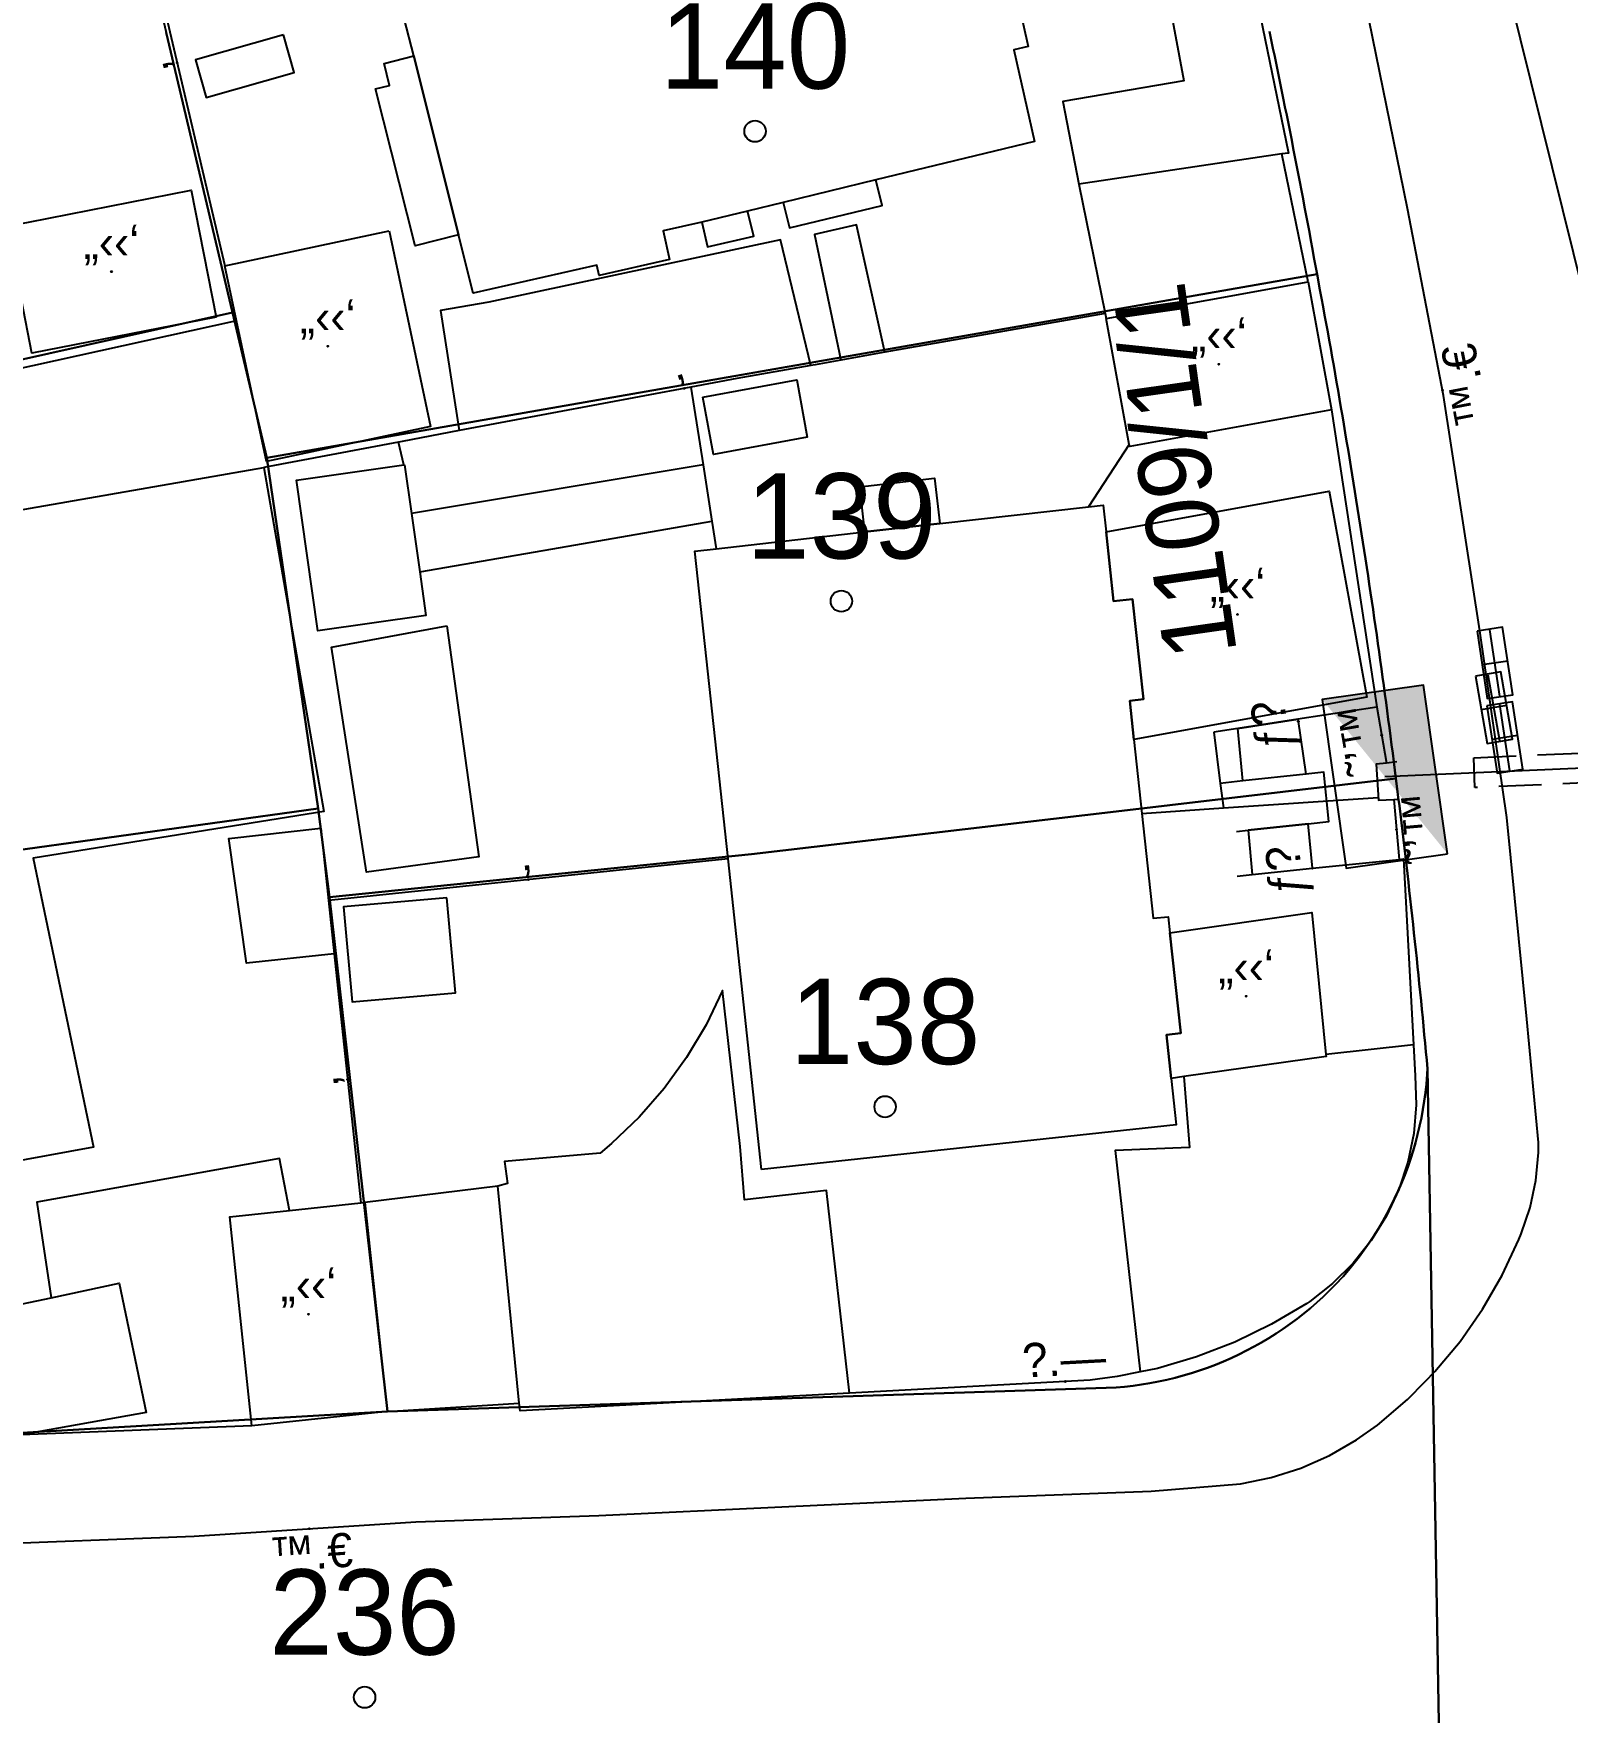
# Model space of a CAD drawing. Header units: metres. Extents: x 218299 to 220222, y 572714 to 574340.
# Drawn here: x 219019.54 to 219055.5, y 573618.5 to 573657.87 of the extents above; entities that cross this region are included whole.
import ezdxf
from ezdxf.enums import TextEntityAlignment as Align

# ---------------------------------------------------------------- set-up
doc = ezdxf.new("R2010")
doc.units = ezdxf.units.M
doc.header["$MEASUREMENT"] = 0
doc.linetypes.add('DASH15', pattern=[1.5, 1, -0.5])
for name, color, linetype in [('1602', 44, 'Continuous'), ('1603', 44, 'Continuous'), ('6151', 102, 'CABLEUNDEXIST03'), ('6261', 7, 'Continuous'), ('6701', 7, 'DASH15'), ('A_POINTS', 2, 'Continuous'), ('M2200', 253, 'Continuous'), ('M2207', 253, 'Continuous'), ('M2401', 7, 'Continuous'), ('M2404', 7, 'Continuous'), ('M2407', 253, 'Continuous'), ('M2408', 253, 'Continuous'), ('M2412', 253, 'Continuous'), ('M2420', 253, 'Continuous'), ('M2601', 253, 'Continuous'), ('M2602', 253, 'Continuous'), ('M2605', 253, 'Continuous'), ('M2612', 253, 'Continuous'), ('M4903', 253, 'Continuous')]:
    doc.layers.add(name, color=color, linetype=linetype)
doc.styles.add('HEBTXT', font='HEBTXT')
doc.styles.add('MAVAT_HEBTXT', font='HEBTXT')
doc.linetypes.add('CABLEUNDEXIST03', pattern='A,3.5,[222,elecad.shx,S=0.01,R=0,X=0,Y=0],1.5', length=5)

# ---------------------------------------------------------------- blocks, each defined once
blk = doc.blocks.new('6261')
blk.add_lwpolyline([(-2, -1.2), (2, -1.2), (2, 1.2), (-2, 1.2)], close=True)
at = {"color": 0}
blk.add_solid([(2, 1.2), (-2, -1.2), (2, -1.2)], dxfattribs=at)
at = {"color": 0, "style": 'HEBTXT'}
blk.add_attdef('PIL_NAME', (2.689, 2.418), '', height=1.7, dxfattribs=at)
at = {"style": 'HEBTXT'}
blk.add_attdef('CAMUT_MONIM', (2.489, 0.218), '', height=1.7, dxfattribs=at)
at = {"color": 0, "style": 'HEBTXT', "flags": 1}
for tag, p in [('TYPE', (2.585, -1.773)), ('MAP_TYPE', (2.689, -3.782))]:
    blk.add_attdef(tag, p, '', height=1.7, dxfattribs=at)
blk = doc.blocks.new('1603')
at = {"layer": 'A_POINTS'}
blk.add_circle((0, 0), 0.25, dxfattribs=at)
at = {"color": 0, "style": 'HEBTXT'}
blk.add_attdef('PARCEL_NUM', text='', height=2, dxfattribs=at).set_placement((0, 1), align=Align.CENTER)
at = {"color": 0, "style": 'HEBTXT', "flags": 1}
blk.add_attdef('LOT_NUM', text='', height=2, dxfattribs=at).set_placement((0, -2.5), align=Align.CENTER)
blk = doc.blocks.new('M2404')
blk.add_circle((0, 0), 0.025)
at = {"style": 'MAVAT_HEBTXT'}
blk.add_attdef('NAME', text='', height=0.8, dxfattribs=at).set_placement((0, 1.592), align=Align.MIDDLE)
blk = doc.blocks.new('M2601')
blk.add_circle((0, 0), 0.025)
at = {"style": 'MAVAT_HEBTXT'}
blk.add_attdef('NAME', text='', height=0.8, dxfattribs=at).set_placement((0, 1.592), align=Align.MIDDLE)
blk = doc.blocks.new('M2605')
blk.add_circle((0, 0), 0.025)
at = {"style": 'MAVAT_HEBTXT'}
blk.add_attdef('NAME', text='', height=0.8, dxfattribs=at).set_placement((0, 1.592), align=Align.MIDDLE)
blk = doc.blocks.new('M2612')
blk.add_circle((0, 0), 0.025)
at = {"style": 'MAVAT_HEBTXT'}
blk.add_attdef('NAME', text='', height=0.8, dxfattribs=at).set_placement((0, 1.592), align=Align.MIDDLE)
blk = doc.blocks.new('M2207')
blk.add_circle((0, 0), 0.025)
at = {"style": 'MAVAT_HEBTXT'}
blk.add_attdef('NAME', text='', height=0.8, dxfattribs=at).set_placement((0, 1.592), align=Align.MIDDLE)
blk = doc.blocks.new('M2412')
blk.add_circle((0, 0), 0.025)
at = {"style": 'MAVAT_HEBTXT'}
blk.add_attdef('NAME', text='', height=0.8, dxfattribs=at).set_placement((0, 1.592), align=Align.MIDDLE)
blk = doc.blocks.new('M4903')
blk.add_lwpolyline([(-1.602, -0.586), (1.602, -0.586), (1.602, 0.625), (-1.602, 0.625)], close=True)
for points in [[(-1.57, 0), (1.57, 0)], [(0, 0.625), (0, -0.586)]]:
    blk.add_lwpolyline(points)
at = {"style": 'MAVAT_HEBTXT', "flags": 1}
for tag, p in [('MARK', (0, 1.875)), ('IL', (0, -6.973))]:
    blk.add_attdef(tag, text='', height=0.8, dxfattribs=at).set_placement(p, align=Align.MIDDLE)
at = {"style": 'MAVAT_HEBTXT'}
for tag, p in [('HEIGHT', (0, -1.837)), ('NAME', (0, -4.405))]:
    blk.add_attdef(tag, text='', height=0.8, dxfattribs=at).set_placement(p, align=Align.MIDDLE)
blk = doc.blocks.new('111')
at = {"layer": 'M2200'}
for points in [[(219042.317, 573659.983, 580.665), (219042.86, 573657.568, 580.665), (219042.523, 573657.492, 580.665), (219043.006, 573655.343, 580.785), (219039.285, 573654.441, 581.031), (219037.113, 573653.914, 581.174), (219036.274, 573653.71, 581.23), (219035.21, 573653.452, 581.3), (219034.299, 573653.247, 580.905), (219034.451, 573652.571, 580.665), (219032.801, 573652.201, 580.665), (219032.748, 573652.44, 580.905), (219029.847, 573651.788, 580.905), (219029.504, 573653.152, 580.905), (219028.451, 573657.348, 580.905), (219028.231, 573658.223, 580.905)], [(219014.841, 573645.936, 581.865), (219024.937, 573647.696, 581.386), (219024.937, 573647.696, 581.385), (219024.937, 573647.696, 581.385), (219026.347, 573639.625, 581.505), (219019.528, 573638.535, 581.745), (219020.942, 573631.755, 581.385), (219016.669, 573630.978, 581.305)]]:
    blk.add_polyline3d(points, dxfattribs=at)
blk.add_polyline3d([(219036.609, 573631.235, 580.425), (219035.823, 573638.52, 580.425), (219035.044, 573645.738, 580.425), (219035.542, 573645.791, 580.632), (219039.031, 573646.184, 580.602), (219040.783, 573646.381, 580.587), (219044.268, 573646.773, 580.558), (219044.619, 573646.81, 580.425), (219044.686, 573646.19, 580.425), (219044.861, 573644.565, 580.425), (219044.861, 573644.565, 580.425), (219045.305, 573644.612, 580.425), (219045.305, 573644.612, 580.425), (219045.559, 573642.261, 580.425), (219045.559, 573642.261, 580.425), (219045.237, 573642.226, 580.425), (219045.237, 573642.226, 580.425), (219045.335, 573641.317, 580.425), (219045.522, 573639.582, 580.425), (219045.787, 573637.124, 580.425), (219046.141, 573637.162, 580.425), (219046.182, 573636.783, 580.425), (219046.436, 573634.429, 580.425), (219046.436, 573634.429, 580.425), (219046.098, 573634.393, 580.425), (219046.098, 573634.393, 580.425), (219046.098, 573634.393, 580.425), (219046.209, 573633.369, 580.425), (219046.326, 573632.283, 580.425)], close=True, dxfattribs=at)
at = {"layer": 'M2207'}
for points in [[(219025.399, 573657.846, 580.305), (219023.335, 573657.261, 580.305), (219023.586, 573656.376, 580.665), (219025.65, 573656.961, 580.665), (219025.399, 573657.846, 580.305)], [(219028.451, 573657.348, 580.732), (219029.504, 573653.152, 580.732), (219028.482, 573652.896, 580.552), (219027.558, 573656.574, 580.552), (219027.886, 573656.656, 580.912), (219027.756, 573657.174, 580.912)], [(219039.285, 573654.441, 580.822), (219037.113, 573653.914, 580.822), (219037.258, 573653.314, 580.822), (219039.431, 573653.841, 580.822), (219039.285, 573654.441, 580.822)], [(219023.817, 573651.226, 581.385), (219019.501, 573650.378, 581.385), (219019.01, 573652.876, 580.982), (219018.916, 573653.353, 580.905), (219019.419, 573653.452, 580.905), (219023.232, 573654.201, 580.905), (219023.817, 573651.226, 581.385)], [(219035.21, 573653.452, 580.425), (219035.34, 573652.874, 580.425), (219036.429, 573653.119, 580.185), (219036.274, 573653.71, 580.27)], [(219027.872, 573653.244, 580.665), (219028.847, 573648.656, 581.145), (219025, 573647.838, 581.385), (219024.299, 573651.135, 581.212), (219024.025, 573652.426, 581.145), (219024.025, 573652.426, 581.145)], [(219044.688, 573651.188, 579.225), (219044.688, 573651.188, 579.225), (219049.423, 573652.053, 578.985), (219049.423, 573652.053, 578.985), (219049.972, 573649.05, 579.105), (219049.972, 573649.05, 579.105), (219045.237, 573648.185, 579.225), (219045.228, 573648.237, 579.225)], [(219035.231, 573649.347, 579.705), (219037.43, 573649.755, 579.705), (219037.679, 573648.411, 579.705), (219035.48, 573648.003, 579.705), (219035.231, 573649.347, 579.705)], [(219028.236, 573647.761, 580.065), (219028.399, 573646.617, 580.065), (219028.593, 573645.253, 580.065), (219028.739, 573644.227, 580.065), (219026.207, 573643.866, 580.065), (219025.703, 573647.401, 580.065), (219028.219, 573647.759, 580.065), (219028.236, 573647.761, 580.065)], [(219040.783, 573646.381, 580.223), (219039.031, 573646.184, 580.313), (219038.912, 573647.246, 580.043), (219040.664, 573647.443, 580.043)], [(219044.686, 573646.19, 580.305), (219049.917, 573647.139, 580.305), (219050.794, 573642.308, 580.305), (219045.335, 573641.317, 580.305), (219045.237, 573642.226, 580.305), (219045.559, 573642.261, 580.305), (219045.305, 573644.612, 580.305), (219044.861, 573644.565, 580.305), (219044.686, 573646.19, 580.305)], [(219029.226, 573643.984, 579.345), (219029.975, 573638.566, 579.345), (219027.346, 573638.202, 579.345), (219026.526, 573643.48, 579.345), (219029.226, 573643.984, 579.345)], [(219026.275, 573639.24, 580.665), (219026.453, 573637.544, 580.665), (219026.585, 573636.289, 580.665), (219026.585, 573636.289, 580.665), (219026.585, 573636.289, 580.665), (219024.532, 573636.073, 580.905), (219024.118, 573638.998, 580.905)], [(219029.231, 573637.604, 580.305), (219026.808, 573637.391, 580.305), (219027.005, 573635.161, 580.065), (219029.427, 573635.375, 580.065), (219029.231, 573637.604, 580.305)], [(219046.182, 573636.783, 580.305), (219049.506, 573637.263, 580.065), (219049.839, 573633.931, 580.183), (219049.843, 573633.883, 580.185), (219046.508, 573633.411, 580.185), (219046.209, 573633.369, 580.185), (219046.098, 573634.393, 580.185), (219046.436, 573634.429, 580.185)], [(219027.309, 573630.456, 579.945), (219027.309, 573630.456, 579.945), (219027.827, 573625.555, 579.945), (219027.827, 573625.555, 579.945), (219024.659, 573625.22, 579.945), (219024.659, 573625.22, 579.945), (219024.141, 573630.122, 579.945), (219025.541, 573630.27, 579.945), (219027.215, 573630.447, 579.945), (219027.309, 573630.456, 579.945)], [(219018.758, 573627.969, 580.905), (219018.758, 573627.969, 580.905), (219019.955, 573628.225, 580.853), (219021.549, 573628.566, 580.785), (219022.177, 573625.537, 580.785), (219019.251, 573625.013, 580.905), (219019.251, 573625.013, 580.905)]]:
    blk.add_polyline3d(points, close=True, dxfattribs=at)
at = {"layer": 'M2401'}
blk.add_polyline3d([(219018.051, 573622.426, 577.365), (219023.304, 573622.631, 577.245), (219028.5, 573622.97, 577.125), (219032.792, 573623.114, 577.005), (219037.081, 573623.322, 576.885), (219041.399, 573623.526, 576.765), (219045.738, 573623.692, 576.765), (219047.836, 573623.86, 576.645), (219048.555, 573624.006, 576.642), (219049.253, 573624.228, 576.627), (219049.923, 573624.524, 576.601), (219050.557, 573624.89, 576.564), (219051.044, 573625.24, 576.525), (219051.747, 573625.837, 576.519), (219052.164, 573626.259, 576.521), (219052.395, 573626.493, 576.523), (219052.985, 573627.201, 576.537), (219053.511, 573627.958, 576.56), (219053.971, 573628.757, 576.594), (219054.359, 573629.592, 576.637), (219054.412, 573629.723, 576.645), (219054.626, 573630.339, 576.645), (219054.763, 573630.978, 576.645), (219054.821, 573631.628, 576.645), (219054.822, 573631.866, 576.645), (219054.549, 573634.761, 576.645), (219054.083, 573639.488, 576.645), (219053.444, 573643.868, 576.645), (219052.593, 573649.386, 576.765), (219051.747, 573653.767, 576.645), (219050.853, 573658.181, 576.885)], dxfattribs=at)
at = {"layer": 'M2404'}
blk.add_polyline3d([(219018.051, 573622.426, 577.365), (219023.304, 573622.631, 577.245), (219028.5, 573622.97, 577.125), (219032.792, 573623.114, 577.005), (219037.081, 573623.322, 576.885), (219041.399, 573623.526, 576.765), (219045.738, 573623.692, 576.765), (219047.836, 573623.86, 576.645), (219048.555, 573624.006, 576.642), (219049.253, 573624.228, 576.627), (219049.923, 573624.524, 576.601), (219050.557, 573624.89, 576.564), (219051.044, 573625.24, 576.525), (219051.747, 573625.837, 576.519), (219052.164, 573626.259, 576.521), (219052.395, 573626.493, 576.523), (219052.985, 573627.201, 576.537), (219053.511, 573627.958, 576.56), (219053.971, 573628.757, 576.594), (219054.359, 573629.592, 576.637), (219054.412, 573629.723, 576.645), (219054.626, 573630.339, 576.645), (219054.763, 573630.978, 576.645), (219054.821, 573631.628, 576.645), (219054.822, 573631.866, 576.645), (219054.549, 573634.761, 576.645), (219054.083, 573639.488, 576.645), (219053.444, 573643.868, 576.645), (219052.593, 573649.386, 576.765), (219051.747, 573653.767, 576.645), (219050.853, 573658.181, 576.885)], dxfattribs=at)
at = {"layer": 'M2407'}
for points in [[(219044.117, 573661.342, 578.032), (219043.187, 573661.171, 578.032), (219043.444, 573660.089, 578.032), (219045.807, 573660.543, 578.032), (219046.504, 573656.761, 578.032), (219043.669, 573656.279, 578.032), (219044.047, 573654.344, 578.032)], [(219039.499, 573650.398, 578.212), (219038.83, 573653.384, 578.212), (219037.844, 573653.158, 578.212), (219038.468, 573650.215, 578.212)], [(219037.764, 573650.091, 578.212), (219037.051, 573653.036, 578.212), (219030.215, 573651.571, 578.212), (219029.077, 573651.379, 578.212), (219029.519, 573648.561, 578.212)], [(219028.219, 573647.759, 578.122), (219028.093, 573648.293, 578.122)], [(219035.234, 573647.762, 577.852), (219028.399, 573646.617, 578.122)], [(219028.593, 573645.253, 578.122), (219031.89, 573645.822, 578.032), (219035.441, 573646.44, 577.762)], [(219038.665, 573625.988, 577.762), (219038.13, 573630.737, 577.852), (219036.21, 573630.518, 577.762), (219036.105, 573631.773, 577.762), (219035.694, 573635.431, 577.762), (219035.306, 573634.626, 577.762), (219034.848, 573633.859, 577.762), (219034.323, 573633.136, 577.762), (219033.736, 573632.463, 577.762), (219033.09, 573631.845, 577.762), (219032.823, 573631.619, 577.762), (219030.581, 573631.417, 577.852), (219030.649, 573630.902, 577.852), (219030.422, 573630.845, 577.852)], [(219051.893, 573634.155, 577.762), (219049.839, 573633.931, 577.762)], [(219046.508, 573633.411, 577.762), (219046.643, 573631.747, 577.762), (219044.895, 573631.68, 577.762), (219045.481, 573626.486, 577.762)], [(219025.541, 573630.27, 578.392), (219025.307, 573631.487, 578.392), (219019.618, 573630.469, 578.572), (219019.955, 573628.225, 578.482)]]:
    blk.add_polyline3d(points, dxfattribs=at)
at = {"layer": 'M2408'}
for points in [[(219049.423, 573652.053, 576.803), (219048.808, 573655.049, 576.803)], [(219027.827, 573625.555, 577.073), (219030.926, 573625.751, 577.073)]]:
    blk.add_polyline3d(points, dxfattribs=at)
at = {"layer": 'M2412'}
for points in [[(219047.888, 573640.345, 577.703), (219047.769, 573641.575, 577.703), (219049.183, 573641.791, 576.623), (219049.367, 573640.506, 576.623)], [(219048.012, 573639.192, 577.793), (219048.107, 573638.151, 577.793), (219049.521, 573638.296, 576.713), (219049.421, 573639.342, 576.713)]]:
    blk.add_polyline3d(points, close=True, dxfattribs=at)
at = {"layer": 'M2420', "linetype": 'Continuous', "lineweight": -3}
blk.add_lwpolyline([(218778.789, 573430.643), (218823.5, 573420), (218850.7, 573416.62), (218872.91, 573416.69), (218902.91, 573421.31), (218924.8, 573428), (218952.3, 573439.38), (218956.3, 573441.88), (218980.91, 573457.81), (218995.09, 573470.88), (219024.2, 573502.19), (219042.09, 573537.19), (219043.91, 573540.62), (219049.7, 573557.12), (219054.59, 573574.81), (219057.41, 573589.69), (219057.5, 573620.62), (219058, 573628.19), (219058.7, 573640.38), (219046.5, 573689.62), (219028.09, 573726.31)], dxfattribs=at)
at = {"layer": 'M2601'}
for points in [[(219021.784, 573661.946, 580.763), (219024.025, 573652.426, 580.583)], [(219044.663, 573651.312, 579.683), (219039.499, 573650.398, 579.791), (219038.468, 573650.215, 579.812), (219037.864, 573650.108, 579.825), (219037.764, 573650.091, 579.827), (219036.029, 573649.784, 579.863), (219034.949, 573649.581, 579.863), (219029.519, 573648.561, 579.863), (219028.18, 573648.31, 579.863), (219028.093, 573648.293, 579.863), (219024.937, 573647.696, 579.863)], [(219024.299, 573651.135, 581.303), (219014.189, 573648.91, 581.303)], [(219034.949, 573649.581, 578.963), (219035.234, 573647.762, 578.963), (219035.441, 573646.44, 578.963), (219035.542, 573645.791, 578.963)], [(219045.228, 573648.237, 579.503), (219044.268, 573646.773, 579.503)], [(219047.21, 573641.489, 578.783), (219047.361, 573640.287, 578.783), (219047.434, 573639.711, 578.783)], [(219035.823, 573638.52, 579.953), (219026.453, 573637.544, 579.953)], [(219026.585, 573636.289, 580.673), (219027.215, 573630.447, 581.033)]]:
    blk.add_polyline3d(points, dxfattribs=at)
at = {"layer": 'M2602'}
for points in [[(219051.499, 573640.791, 578.333), (219051.259, 573640.764, 578.333), (219051.017, 573640.738, 578.333), (219051.068, 573639.894, 578.333), (219051.433, 573639.913, 578.333), (219051.555, 573639.92, 578.333)], [(219047.738, 573639.163, 577.883), (219048.012, 573639.192, 577.883), (219049.421, 573639.342, 577.883), (219049.903, 573639.393, 577.883), (219049.787, 573640.552, 577.883), (219049.367, 573640.506, 577.883), (219047.888, 573640.345, 577.883), (219047.361, 573640.287, 577.883)], [(219045.522, 573639.582, 579.683), (219047.434, 573639.711, 579.622), (219051.064, 573639.956, 579.505)]]:
    blk.add_polyline3d(points, dxfattribs=at)
at = {"layer": 'M2605'}
for points in [[(219044.117, 573661.342, 577.973), (219044.147, 573661.351, 577.973), (219045.007, 573661.605, 577.973), (219047.469, 573662.334, 577.973), (219048.961, 573655.071, 577.973), (219048.961, 573655.071, 577.973), (219048.808, 573655.049, 577.979), (219044.047, 573654.344, 578.153), (219044.663, 573651.312, 578.153), (219044.688, 573651.188, 578.153)], [(219049.972, 573649.05, 577.793), (219051.021, 573642.127, 577.793), (219051.029, 573642.074, 577.793), (219051.029, 573642.074, 577.793), (219049.183, 573641.791, 577.793), (219047.769, 573641.575, 577.793), (219047.21, 573641.489, 577.793)], [(219047.754, 573638.115, 577.793), (219048.107, 573638.151, 577.793), (219049.521, 573638.296, 577.793), (219051.556, 573638.505, 577.793), (219051.659, 573638.516, 577.793), (219051.893, 573634.155, 577.793), (219051.932, 573633.432, 577.793), (219051.955, 573632.752, 577.793), (219051.897, 573632.074, 577.793), (219051.761, 573631.408, 577.793), (219051.547, 573630.763, 577.793), (219051.259, 573630.147, 577.793), (219050.901, 573629.569, 577.793), (219050.477, 573629.037, 577.793), (219049.994, 573628.559, 577.793), (219049.458, 573628.14, 577.793), (219049.388, 573628.093, 577.793), (219048.563, 573627.603, 577.793), (219047.701, 573627.185, 577.793), (219046.806, 573626.839, 577.793), (219045.886, 573626.569, 577.793), (219045.481, 573626.486, 577.793), (219044.947, 573626.377, 577.793), (219044.308, 573626.292, 577.793), (219038.665, 573625.988, 577.793), (219030.944, 573625.573, 577.793), (219030.944, 573625.573, 577.793), (219030.926, 573625.751, 577.796), (219030.422, 573630.845, 577.883), (219030.422, 573630.845, 577.883), (219027.309, 573630.456, 577.973)], [(219024.659, 573625.22, 578.153), (219019.251, 573625.013, 578.333), (219015.414, 573624.839, 578.425), (219014.322, 573624.79, 578.451), (219011.708, 573624.671, 578.513), (219009.82, 573624.634, 578.513), (219008.99, 573624.702, 578.513), (219008.169, 573624.849, 578.513), (219007.367, 573625.074, 578.513), (219006.59, 573625.374, 578.513), (219005.845, 573625.748, 578.513), (219005.139, 573626.191, 578.513), (219004.479, 573626.7, 578.513), (219003.996, 573627.144, 578.513), (219003.511, 573627.88, 578.513), (219003.331, 573628.215, 578.513), (219003.094, 573628.657, 578.513), (219002.749, 573629.469, 578.513), (219002.718, 573629.556, 578.513), (219001.681, 573633.756, 578.513), (219002.027, 573633.782, 578.513), (219002.976, 573633.855, 578.513)]]:
    blk.add_polyline3d(points, dxfattribs=at)
at = {"layer": 'M2612'}
for points in [[(219051.029, 573642.074, 578.423), (219051.259, 573640.764, 578.423)], [(219051.433, 573639.913, 578.423), (219051.556, 573638.505, 578.423)]]:
    blk.add_polyline3d(points, dxfattribs=at)
at = {"layer": 'M2207'}
ref = blk.add_blockref('M2207', (219021.366, 573652.289), dxfattribs=dict(at, xscale=0.5, yscale=0.5, zscale=0.5))
ref.add_attrib('NAME', '„‹‹‘', dxfattribs={"layer": '0', "height": 0.8, "style": 'MAVAT_HEBTXT'}).set_placement((219021.366, 573652.914), align=Align.MIDDLE)
ref = blk.add_blockref('M2207', (219026.436, 573650.541), dxfattribs=dict(at, xscale=0.5, yscale=0.5, zscale=0.5))
ref.add_attrib('NAME', '„‹‹‘', dxfattribs={"layer": '0', "height": 0.8, "style": 'MAVAT_HEBTXT'}).set_placement((219026.436, 573651.166), align=Align.MIDDLE)
ref = blk.add_blockref('M2207', (219047.33, 573650.119), dxfattribs=dict(at, xscale=0.5, yscale=0.5, zscale=0.5))
ref.add_attrib('NAME', '„‹‹‘', dxfattribs={"layer": '0', "height": 0.8, "style": 'MAVAT_HEBTXT'}).set_placement((219047.33, 573650.744), align=Align.MIDDLE)
ref = blk.add_blockref('M2207', (219047.767, 573644.25), dxfattribs=dict(at, xscale=0.5, yscale=0.5, zscale=0.5))
ref.add_attrib('NAME', '„‹‹‘', dxfattribs={"layer": '0', "height": 0.8, "style": 'MAVAT_HEBTXT'}).set_placement((219047.767, 573644.875), align=Align.MIDDLE)
ref = blk.add_blockref('M2207', (219047.969, 573635.296), dxfattribs=dict(at, xscale=0.5, yscale=0.5, zscale=0.5))
ref.add_attrib('NAME', '„‹‹‘', dxfattribs={"layer": '0', "height": 0.8, "style": 'MAVAT_HEBTXT'}).set_placement((219047.969, 573635.921), align=Align.MIDDLE)
ref = blk.add_blockref('M2207', (219025.984, 573627.838), dxfattribs=dict(at, xscale=0.5, yscale=0.5, zscale=0.5))
ref.add_attrib('NAME', '„‹‹‘', dxfattribs={"layer": '0', "height": 0.8, "style": 'MAVAT_HEBTXT'}).set_placement((219025.984, 573628.463), align=Align.MIDDLE)
at = {"layer": 'M2404'}
ref = blk.add_blockref('M2404', (219052.569, 573649.509), dxfattribs=dict(at, xscale=0.5, yscale=0.5, zscale=0.5))
ref.add_attrib('NAME', '™.€', dxfattribs={"layer": '0', "height": 0.8, "rotation": 100.9324, "style": 'MAVAT_HEBTXT'}).set_placement((219053.109, 573649.614), align=Align.MIDDLE)
ref = blk.add_blockref('M2404', (219026.003, 573622.807), dxfattribs=dict(at, xscale=0.5, yscale=0.5, zscale=0.5))
ref.add_attrib('NAME', '™.€', dxfattribs={"layer": '0', "height": 0.8, "rotation": 3.7399, "style": 'MAVAT_HEBTXT'}).set_placement((219026.039, 573622.258), align=Align.MIDDLE)
at = {"layer": 'M2412'}
ref = blk.add_blockref('M2412', (219049.191, 573641.738), dxfattribs=dict(at, xscale=0.5, yscale=0.5, zscale=0.5))
ref.add_attrib('NAME', 'ƒ\x8e', dxfattribs={"layer": '0', "height": 0.8, "rotation": 98.1681, "style": 'MAVAT_HEBTXT'}).set_placement((219048.646, 573641.659), align=Align.MIDDLE)
ref = blk.add_blockref('M2412', (219049.521, 573638.297), dxfattribs=dict(at, xscale=0.5, yscale=0.5, zscale=0.5))
ref.add_attrib('NAME', 'ƒ\x8e', dxfattribs={"layer": '0', "height": 0.8, "rotation": 95.4724, "style": 'MAVAT_HEBTXT'}).set_placement((219048.974, 573638.245), align=Align.MIDDLE)
at = {"layer": 'M2601'}
ref = blk.add_blockref('M2601', (219022.905, 573657.186), dxfattribs=dict(at, xscale=0.5, yscale=0.5, zscale=0.5))
ref.add_attrib('NAME', '‚', dxfattribs={"layer": '0', "height": 0.8, "rotation": 103.2441, "style": 'MAVAT_HEBTXT'}).set_placement((219022.369, 573657.06), align=Align.MIDDLE)
ref = blk.add_blockref('M2601', (219034.793, 573649.551), dxfattribs=dict(at, xscale=0.5, yscale=0.5, zscale=0.5))
ref.add_attrib('NAME', '‚', dxfattribs={"layer": '0', "height": 0.8, "rotation": 17.9518, "style": 'MAVAT_HEBTXT'}).set_placement((219034.623, 573650.075), align=Align.MIDDLE)
ref = blk.add_blockref('M2601', (219031.138, 573638.032), dxfattribs=dict(at, xscale=0.5, yscale=0.5, zscale=0.5))
ref.add_attrib('NAME', '‚', dxfattribs={"layer": '0', "height": 0.8, "rotation": 5.9462, "style": 'MAVAT_HEBTXT'}).set_placement((219031.081, 573638.579), align=Align.MIDDLE)
ref = blk.add_blockref('M2601', (219026.903, 573633.342), dxfattribs=dict(at, xscale=0.5, yscale=0.5, zscale=0.5))
ref.add_attrib('NAME', '‚', dxfattribs={"layer": '0', "height": 0.8, "rotation": 96.1607, "style": 'MAVAT_HEBTXT'}).set_placement((219026.356, 573633.283), align=Align.MIDDLE)
at = {"layer": 'M2605'}
ref = blk.add_blockref('M2605', (219043.728, 573626.261), dxfattribs=dict(at, xscale=0.5, yscale=0.5, zscale=0.5))
ref.add_attrib('NAME', '\x9a.—', dxfattribs={"layer": '0', "height": 0.8, "rotation": 3.0828, "style": 'MAVAT_HEBTXT'}).set_placement((219043.699, 573626.81), align=Align.MIDDLE)
at = {"layer": 'M2612'}
ref = blk.add_blockref('M2612', (219051.144, 573641.419), dxfattribs=dict(at, xscale=0.5, yscale=0.5, zscale=0.5))
ref.add_attrib('NAME', '˜’™', dxfattribs={"layer": '0', "height": 0.8, "rotation": 99.9665, "style": 'MAVAT_HEBTXT'}).set_placement((219050.603, 573641.324), align=Align.MIDDLE)
ref = blk.add_blockref('M2612', (219051.494, 573639.209), dxfattribs=dict(at, xscale=0.5, yscale=0.5, zscale=0.5))
ref.add_attrib('NAME', '˜’™', dxfattribs={"layer": '0', "height": 0.8, "rotation": 94.9923, "style": 'MAVAT_HEBTXT'}).set_placement((219052.042, 573639.257), align=Align.MIDDLE)
at = {"layer": 'M4903'}
for p, xscale, yscale, zscale, rotation in [((219053.79, 573643.111, 576.584), 0.5, 0.5, 0.5, 278.4566591545033), ((219053.769, 573642.063, 576.584), 0.4999999999999993, 0.4999999999999993, 0.4999999999999993, 279.9804037171755), ((219054.024, 573641.362, 576.584), 0.4999999999999999, 0.4999999999999999, 0.4999999999999999, 278.7091645525331)]:
    blk.add_blockref('M4903', p, dxfattribs=dict(at, xscale=xscale, yscale=yscale, zscale=zscale, rotation=rotation))

msp = doc.modelspace()

# ---------------------------------------------------------------- linework, layer by layer
at = {"layer": '1602'}
for points in [[(219011.62, 573659.52), (219021.67, 573662.08), (219022.65, 573657.9), (219024.2, 573651.33), (219000.04, 573645.94)], [(219048.5143, 573657.9215), (219048.5556, 573657.7258), (219048.5967, 573657.53), (219048.6375, 573657.3343), (219048.6782, 573657.1384), (219048.7187, 573656.9426), (219048.759, 573656.7467), (219048.799, 573656.5507), (219048.8389, 573656.3547), (219048.8786, 573656.1587), (219048.9181, 573655.9627), (219048.9573, 573655.7665), (219048.9964, 573655.5704), (219049.0353, 573655.3742), (219049.074, 573655.178), (219049.1124, 573654.9817), (219049.1507, 573654.7854), (219049.1888, 573654.5891), (219049.2266, 573654.3927), (219049.2643, 573654.1963), (219049.3018, 573653.9998), (219049.3391, 573653.8033), (219049.3761, 573653.6068), (219049.413, 573653.4102), (219049.4497, 573653.2136), (219049.4861, 573653.017), (219049.5224, 573652.8203), (219049.5585, 573652.6236), (219049.5943, 573652.4268), (219049.63, 573652.23), (219025.01, 573647.92), (219024.2, 573651.33), (219022.65, 573657.9)], [(219052.707, 573605.628), (219052.219, 573633.597), (219052.2008, 573633.7962), (219052.1823, 573633.9953), (219052.1637, 573634.1944), (219052.1449, 573634.3936), (219052.1258, 573634.5926), (219052.1066, 573634.7917), (219052.0872, 573634.9908), (219052.0675, 573635.1898), (219052.0477, 573635.3888), (219052.0276, 573635.5878), (219052.0073, 573635.7868), (219051.9869, 573635.9857), (219051.9662, 573636.1847), (219051.9453, 573636.3836), (219051.9243, 573636.5825), (219051.903, 573636.7813), (219051.8815, 573636.9802), (219051.8599, 573637.179), (219051.838, 573637.3778), (219051.8159, 573637.5766), (219051.7936, 573637.7753), (219051.7711, 573637.9741), (219051.7484, 573638.1728), (219051.7255, 573638.3714), (219051.7024, 573638.5701), (219051.6791, 573638.7687), (219051.6556, 573638.9674), (219051.6319, 573639.1659), (219051.608, 573639.3645), (219051.5839, 573639.5631), (219051.5596, 573639.7616), (219051.5351, 573639.9601), (219051.5104, 573640.1585), (219051.48, 573640.4), (219051.455, 573640.5984), (219051.4299, 573640.7968), (219051.4045, 573640.9952), (219051.379, 573641.1936), (219051.3532, 573641.3919), (219051.3273, 573641.5902), (219051.3011, 573641.7885), (219051.2747, 573641.9868), (219051.2481, 573642.185), (219051.2214, 573642.3832), (219051.1944, 573642.5814), (219051.1672, 573642.7795), (219051.1398, 573642.9776), (219051.1123, 573643.1757), (219051.0845, 573643.3738), (219051.0565, 573643.5718), (219051.0283, 573643.7698), (219050.9999, 573643.9678), (219050.9713, 573644.1657), (219050.9425, 573644.3637), (219050.9135, 573644.5615), (219050.8843, 573644.7594), (219050.8549, 573644.9572), (219050.8253, 573645.155), (219050.7955, 573645.3528), (219050.7655, 573645.5505), (219050.7353, 573645.7482), (219050.7049, 573645.9459), (219050.6743, 573646.1436), (219050.6435, 573646.3412), (219050.6125, 573646.5387), (219050.5812, 573646.7363), (219050.5498, 573646.9338), (219050.5182, 573647.1313), (219050.4864, 573647.3287), (219050.4544, 573647.5262), (219050.4221, 573647.7236), (219050.3897, 573647.9209), (219050.3571, 573648.1182), (219050.3243, 573648.3155), (219050.2912, 573648.5128), (219050.258, 573648.71), (219050.2246, 573648.9072), (219050.1909, 573649.1043), (219050.1571, 573649.3014), (219050.1231, 573649.4985), (219050.0888, 573649.6956), (219050.0544, 573649.8926), (219050.0198, 573650.0896), (219049.9849, 573650.2865), (219049.9499, 573650.4834), (219049.9147, 573650.6803), (219049.8792, 573650.8771), (219049.8436, 573651.0739), (219049.8077, 573651.2707), (219049.7717, 573651.4674), (219049.7354, 573651.6641), (219049.699, 573651.8607), (219049.63, 573652.23), (219049.5943, 573652.4268), (219049.5585, 573652.6236), (219049.5224, 573652.8203), (219049.4861, 573653.017), (219049.4497, 573653.2136), (219049.413, 573653.4102), (219049.3761, 573653.6068), (219049.3391, 573653.8033), (219049.3018, 573653.9998), (219049.2643, 573654.1963), (219049.2266, 573654.3927), (219049.1888, 573654.5891), (219049.1507, 573654.7854), (219049.1124, 573654.9817), (219049.074, 573655.178), (219049.0353, 573655.3742), (219048.9964, 573655.5704), (219048.9573, 573655.7665), (219048.9181, 573655.9627), (219048.8786, 573656.1587), (219048.8389, 573656.3547), (219048.799, 573656.5507), (219048.759, 573656.7467), (219048.7187, 573656.9426), (219048.6782, 573657.1384), (219048.6375, 573657.3343), (219048.5967, 573657.53), (219048.5556, 573657.7258), (219048.5143, 573657.9215)], [(219000.04, 573645.94), (219024.2, 573651.33), (219025.01, 573647.92), (219026.21, 573639.7), (219016.29, 573638.32)], [(219016.29, 573638.32), (219026.21, 573639.7), (219026.48, 573637.62), (219027.84, 573625.56), (219010.95, 573624.57)], [(219010.95, 573624.57), (219027.84, 573625.56), (219044.92, 573626.12), (219045.1192, 573626.1376), (219045.3179, 573626.1601), (219045.516, 573626.1876), (219045.7134, 573626.2201), (219045.9099, 573626.2575), (219046.1053, 573626.2997), (219046.2997, 573626.3469), (219046.4928, 573626.3989), (219046.6846, 573626.4557), (219046.8748, 573626.5173), (219047.0635, 573626.5836), (219047.2505, 573626.6546), (219047.4356, 573626.7302), (219047.6188, 573626.8105), (219047.7999, 573626.8953), (219047.9789, 573626.9847), (219048.1555, 573627.0784), (219048.3298, 573627.1766), (219048.5015, 573627.279), (219048.6706, 573627.3858), (219048.837, 573627.4967), (219049.0006, 573627.6118), (219049.1613, 573627.7309), (219049.3189, 573627.854), (219049.4734, 573627.981), (219049.6247, 573628.1118), (219049.7726, 573628.2464), (219049.9172, 573628.3846), (219050.0582, 573628.5263), (219050.24, 573628.72), (219050.3701, 573628.8719), (219050.4963, 573629.027), (219050.6187, 573629.1852), (219050.737, 573629.3465), (219050.8513, 573629.5106), (219050.9614, 573629.6775), (219051.0673, 573629.8472), (219051.169, 573630.0194), (219051.2663, 573630.1941), (219051.3592, 573630.3712), (219051.4477, 573630.5506), (219051.5316, 573630.7321), (219051.611, 573630.9157), (219051.6858, 573631.1012), (219051.7559, 573631.2885), (219051.8213, 573631.4775), (219051.882, 573631.6681), (219051.9378, 573631.8601), (219051.9889, 573632.0534), (219052.0351, 573632.248), (219052.0764, 573632.4437), (219052.1129, 573632.6404), (219052.1444, 573632.8379), (219052.1709, 573633.0361), (219052.1925, 573633.2349), (219052.219, 573633.597), (219052.707, 573605.628)]]:
    msp.add_lwpolyline(points, dxfattribs=at)
for points in [[(219036.37, 573638.63), (219026.48, 573637.62), (219026.21, 573639.7), (219025.01, 573647.92), (219049.63, 573652.23), (219049.699, 573651.8607), (219049.7354, 573651.6641), (219049.7717, 573651.4674), (219049.8077, 573651.2707), (219049.8436, 573651.0739), (219049.8792, 573650.8771), (219049.9147, 573650.6803), (219049.9499, 573650.4834), (219049.9849, 573650.2865), (219050.0198, 573650.0896), (219050.0544, 573649.8926), (219050.0888, 573649.6956), (219050.1231, 573649.4985), (219050.1571, 573649.3014), (219050.1909, 573649.1043), (219050.2246, 573648.9072), (219050.258, 573648.71), (219050.2912, 573648.5128), (219050.3243, 573648.3155), (219050.3571, 573648.1182), (219050.3897, 573647.9209), (219050.4221, 573647.7236), (219050.4544, 573647.5262), (219050.4864, 573647.3287), (219050.5182, 573647.1313), (219050.5498, 573646.9338), (219050.5812, 573646.7363), (219050.6125, 573646.5387), (219050.6435, 573646.3412), (219050.6743, 573646.1436), (219050.7049, 573645.9459), (219050.7353, 573645.7482), (219050.7655, 573645.5505), (219050.7955, 573645.3528), (219050.8253, 573645.155), (219050.8549, 573644.9572), (219050.8843, 573644.7594), (219050.9135, 573644.5615), (219050.9425, 573644.3637), (219050.9713, 573644.1657), (219050.9999, 573643.9678), (219051.0283, 573643.7698), (219051.0565, 573643.5718), (219051.0845, 573643.3738), (219051.1123, 573643.1757), (219051.1398, 573642.9776), (219051.1672, 573642.7795), (219051.1944, 573642.5814), (219051.2214, 573642.3832), (219051.2481, 573642.185), (219051.2747, 573641.9868), (219051.3011, 573641.7885), (219051.3273, 573641.5902), (219051.3532, 573641.3919), (219051.379, 573641.1936), (219051.4045, 573640.9952), (219051.4299, 573640.7968), (219051.455, 573640.5984), (219051.48, 573640.4), (219044.92, 573639.63)], [(219044.92, 573626.12), (219027.84, 573625.56), (219026.48, 573637.62), (219036.37, 573638.63), (219044.92, 573639.63), (219051.48, 573640.4), (219051.5104, 573640.1585), (219051.5351, 573639.9601), (219051.5596, 573639.7616), (219051.5839, 573639.5631), (219051.608, 573639.3645), (219051.6319, 573639.1659), (219051.6556, 573638.9674), (219051.6791, 573638.7687), (219051.7024, 573638.5701), (219051.7255, 573638.3714), (219051.7484, 573638.1728), (219051.7711, 573637.9741), (219051.7936, 573637.7753), (219051.8159, 573637.5766), (219051.838, 573637.3778), (219051.8599, 573637.179), (219051.8815, 573636.9802), (219051.903, 573636.7813), (219051.9243, 573636.5825), (219051.9453, 573636.3836), (219051.9662, 573636.1847), (219051.9869, 573635.9857), (219052.0073, 573635.7868), (219052.0276, 573635.5878), (219052.0477, 573635.3888), (219052.0675, 573635.1898), (219052.0872, 573634.9908), (219052.1066, 573634.7917), (219052.1258, 573634.5926), (219052.1449, 573634.3936), (219052.1637, 573634.1944), (219052.1823, 573633.9953), (219052.2008, 573633.7962), (219052.219, 573633.597), (219052.1925, 573633.2349), (219052.1709, 573633.0361), (219052.1444, 573632.8379), (219052.1129, 573632.6404), (219052.0764, 573632.4437), (219052.0351, 573632.248), (219051.9889, 573632.0534), (219051.9378, 573631.8601), (219051.882, 573631.6681), (219051.8213, 573631.4775), (219051.7559, 573631.2885), (219051.6858, 573631.1012), (219051.611, 573630.9157), (219051.5316, 573630.7321), (219051.4477, 573630.5506), (219051.3592, 573630.3712), (219051.2663, 573630.1941), (219051.169, 573630.0194), (219051.0673, 573629.8472), (219050.9614, 573629.6775), (219050.8513, 573629.5106), (219050.737, 573629.3465), (219050.6187, 573629.1852), (219050.4963, 573629.027), (219050.3701, 573628.8719), (219050.24, 573628.72), (219050.0582, 573628.5263), (219049.9172, 573628.3846), (219049.7726, 573628.2464), (219049.6247, 573628.1118), (219049.4734, 573627.981), (219049.3189, 573627.854), (219049.1613, 573627.7309), (219049.0006, 573627.6118), (219048.837, 573627.4967), (219048.6706, 573627.3858), (219048.5015, 573627.279), (219048.3298, 573627.1766), (219048.1555, 573627.0784), (219047.9789, 573626.9847), (219047.7999, 573626.8953), (219047.6188, 573626.8105), (219047.4356, 573626.7302), (219047.2505, 573626.6546), (219047.0635, 573626.5836), (219046.8748, 573626.5173), (219046.6846, 573626.4557), (219046.4928, 573626.3989), (219046.2997, 573626.3469), (219046.1053, 573626.2997), (219045.9099, 573626.2575), (219045.7134, 573626.2201), (219045.516, 573626.1876), (219045.3179, 573626.1601), (219045.1192, 573626.1376)]]:
    msp.add_lwpolyline(points, close=True, dxfattribs=at)
at = {"layer": '6151', "flags": 128}
msp.add_lwpolyline([(219051.2204, 573640.4463), (219064.6223, 573641.0354)], dxfattribs=at)
at = {"layer": '6701'}
msp.add_lwpolyline([(219062.352, 573641.286), (219062.382, 573640.587), (219053.333, 573640.189), (219053.302, 573640.888)], close=True, dxfattribs=at)

# ---------------------------------------------------------------- block references
msp.add_blockref('111', (0, 0))
at = {"layer": '1603'}
for p, values in [((219036.4545, 573655.5814), {'PARCEL_NUM': '140'}), ((219038.4771, 573644.5615), {'PARCEL_NUM': '139'}), ((219039.5034, 573632.7048), {'PARCEL_NUM': '138'}), ((219027.2992, 573618.8536), {'PARCEL_NUM': '236'})]:
    msp.add_blockref('1603', p, dxfattribs=at).add_auto_attribs(values)
at = {"layer": '6261'}
ref = msp.add_blockref('6261', (219051.2204, 573640.4463), dxfattribs=dict(at, rotation=98.08999999996973))
ref.add_attrib('PIL_NAME', '1109/1/1', (219047.7553, 573643.3483), dxfattribs={"layer": '0', "color": 0, "height": 1.7, "rotation": 98.09, "style": 'HEBTXT'})

doc.saveas('drawing.dxf')
